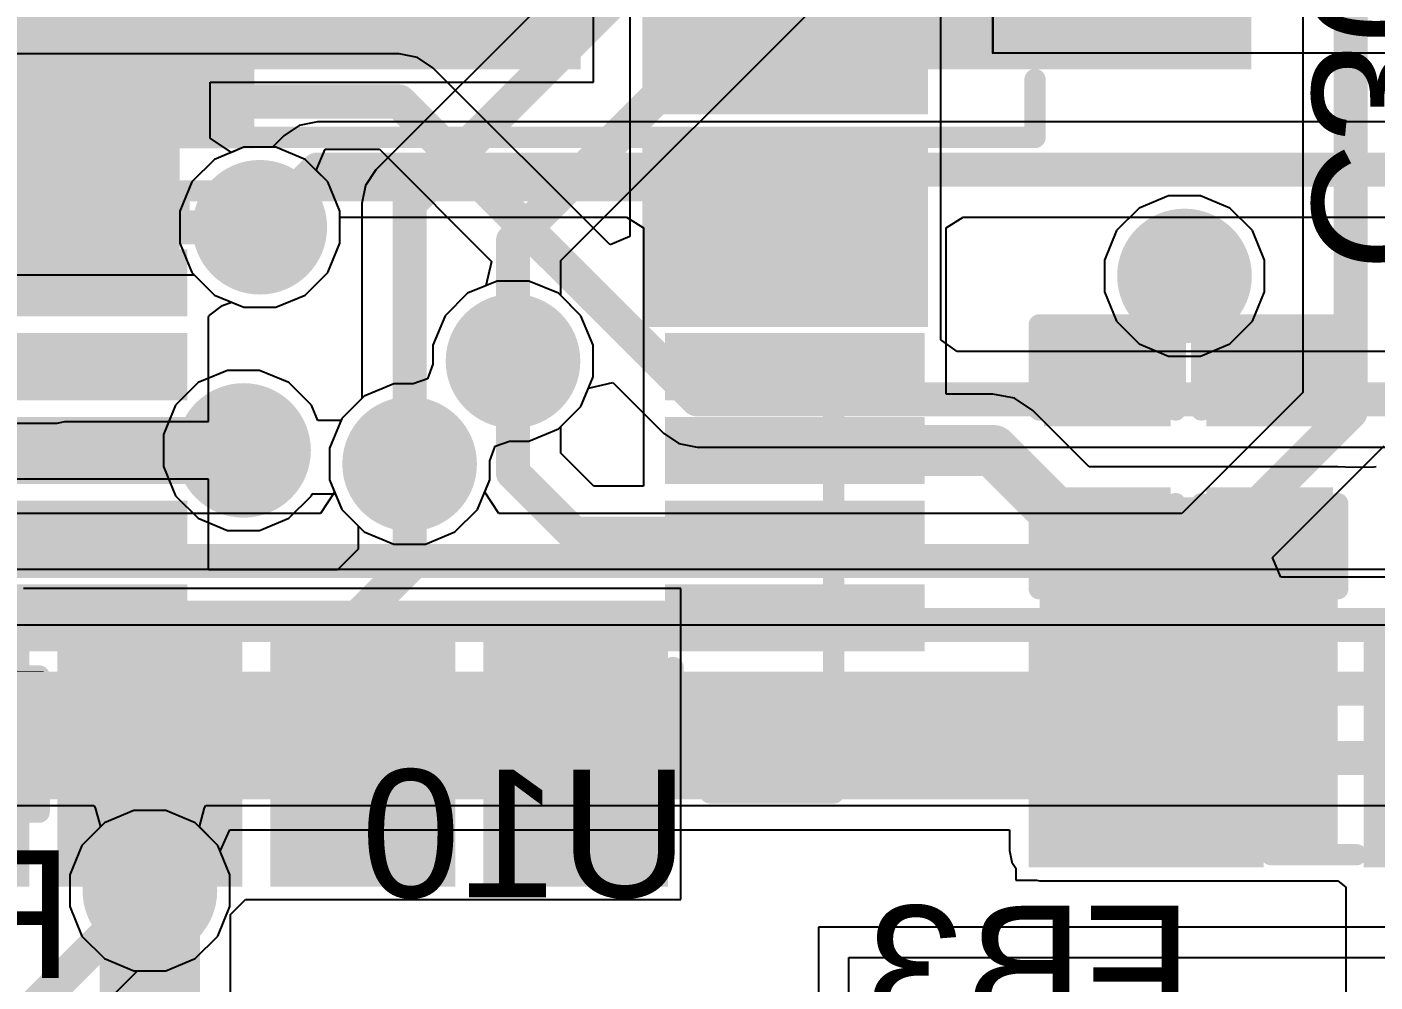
# Model space of a CAD drawing. Header units: inches. Extents: x 90 to 149.8, y 48.7 to 115.2.
# Drawn here: x 123.09 to 131.13, y 63.83 to 69.53 of the extents above; entities that cross this region are included whole.
import ezdxf

# ---------------------------------------------------------------- set-up
doc = ezdxf.new("R2010")
doc.units = ezdxf.units.IN
for name, color, linetype in [('Bottom Layer', 5, 'Continuous'), ('Bottom Overlay', 54, 'Continuous'), ('Bottom Paste', 16, 'Continuous'), ('Bottom Solder', 6, 'Continuous'), ('Layer 1', 16, 'Continuous'), ('Layer 2', 76, 'Continuous'), ('Mechanical 2', 216, 'Continuous'), ('Top Layer', 1, 'Continuous'), ('Top Overlay', 2, 'Continuous'), ('Top Paste', 8, 'Continuous'), ('Top Solder', 216, 'Continuous'), ('Via Holes', 16, 'Continuous')]:
    doc.layers.add(name, color=color, linetype=linetype)
doc.styles.add('Arial', font='', dxfattribs={"height": 0.2})
doc.styles.get('Arial').set_extended_font_data('Arial')

msp = doc.modelspace()

# ---------------------------------------------------------------- hatches: boundary and pattern name
at = {"layer": 'Bottom Layer'}
for points in [[(123.7942, 71.081), (126.2942, 71.081), (126.2942, 69.381), (123.7942, 69.381)], [(127.7942, 71.081), (130.2942, 71.081), (130.2942, 69.381), (127.7942, 69.381)], [(122.5042, 67.8434), (124.0028, 67.8434), (124.0028, 69.8246), (122.5042, 69.8246)], [(121.9962, 67.9196), (124.0028, 67.9196), (124.0028, 68.3768), (121.9962, 68.3768)], [(122.5474, 68.1552), (123.9974, 68.1552), (123.9974, 67.8552), (122.5474, 67.8552)], [(126.9474, 68.1552), (128.3974, 68.1552), (128.3974, 67.8552), (126.9474, 67.8552)], [(122.5474, 67.6552), (123.9974, 67.6552), (123.9974, 67.3552), (122.5474, 67.3552)], [(126.9474, 67.6552), (128.3974, 67.6552), (128.3974, 67.3552), (126.9474, 67.3552)], [(129.2194, 67.6656), (129.8544, 67.6656), (129.8544, 67.2084), (129.2194, 67.2084)], [(130.1877, 67.6656), (130.8227, 67.6656), (130.8227, 67.2084), (130.1877, 67.2084)], [(122.5474, 67.1552), (123.9974, 67.1552), (123.9974, 66.8552), (122.5474, 66.8552)], [(126.9474, 67.1552), (128.3974, 67.1552), (128.3974, 66.8552), (126.9474, 66.8552)], [(129.1336, 64.6176), (130.9116, 64.6176), (130.9116, 66.7258), (129.1336, 66.7258)], [(129.2194, 66.7258), (129.8544, 66.7258), (129.8544, 66.2686), (129.2194, 66.2686)], [(130.1877, 66.7258), (130.8227, 66.7258), (130.8227, 66.2686), (130.1877, 66.2686)], [(122.5474, 66.6552), (123.9974, 66.6552), (123.9974, 66.3552), (122.5474, 66.3552)], [(126.9474, 66.6552), (128.3974, 66.6552), (128.3974, 66.3552), (126.9474, 66.3552)], [(122.5474, 66.1552), (123.9974, 66.1552), (123.9974, 65.8552), (122.5474, 65.8552)], [(126.9474, 66.1552), (128.3974, 66.1552), (128.3974, 65.8552), (126.9474, 65.8552)], [(129.1686, 65.938), (130.3686, 65.938), (130.3686, 64.618), (129.1686, 64.618)], [(122.555, 64.9224), (130.81, 64.9224), (130.81, 65.5828), (122.555, 65.5828)]]:
    msp.add_hatch(color=5, dxfattribs=at).paths.add_polyline_path(points)
h = msp.add_hatch(color=5, dxfattribs=at)
edge = h.paths.add_edge_path()
edge.add_arc((124.4806, 68.3374), 0.3, 0, 360)
h = msp.add_hatch(color=5, dxfattribs=at)
edge = h.paths.add_edge_path()
edge.add_arc((129.9972, 68.0466), 0.3, 0, 360)
h = msp.add_hatch(color=5, dxfattribs=at)
edge = h.paths.add_edge_path()
edge.add_arc((125.9912, 67.5386), 0.3, 0, 360)
h = msp.add_hatch(color=5, dxfattribs=at)
edge = h.paths.add_edge_path()
edge.add_arc((124.3838, 67.0052), 0.3, 0, 360)
h = msp.add_hatch(color=5, dxfattribs=at)
edge = h.paths.add_edge_path()
edge.add_arc((125.3744, 66.9242), 0.3, 0, 360)
h = msp.add_hatch(color=5, dxfattribs=at)
edge = h.paths.add_edge_path()
edge.add_arc((123.825, 64.3773), 0.3, 0, 360)
at = {"layer": 'Bottom Overlay'}
for points in [[(122.5992, 68.8091), (123.7662, 68.8091), (123.7662, 71.6526), (122.5992, 71.6526)], [(123.7442, 68.8091), (124.4482, 68.8091), (124.4482, 69.307), (123.7442, 69.307)]]:
    msp.add_hatch(color=54, dxfattribs=at).paths.add_polyline_path(points)
at = {"layer": 'Bottom Paste'}
for points in [[(123.7942, 71.081), (126.2942, 71.081), (126.2942, 69.381), (123.7942, 69.381)], [(127.7942, 71.081), (130.2942, 71.081), (130.2942, 69.381), (127.7942, 69.381)], [(122.5474, 68.1552), (123.9974, 68.1552), (123.9974, 67.8552), (122.5474, 67.8552)], [(126.9474, 68.1552), (128.3974, 68.1552), (128.3974, 67.8552), (126.9474, 67.8552)], [(122.5474, 67.6552), (123.9974, 67.6552), (123.9974, 67.3552), (122.5474, 67.3552)], [(126.9474, 67.6552), (128.3974, 67.6552), (128.3974, 67.3552), (126.9474, 67.3552)], [(129.2194, 67.6656), (129.8544, 67.6656), (129.8544, 67.2084), (129.2194, 67.2084)], [(130.1877, 67.6656), (130.8227, 67.6656), (130.8227, 67.2084), (130.1877, 67.2084)], [(122.5474, 67.1552), (123.9974, 67.1552), (123.9974, 66.8552), (122.5474, 66.8552)], [(126.9474, 67.1552), (128.3974, 67.1552), (128.3974, 66.8552), (126.9474, 66.8552)], [(129.2194, 66.7258), (129.8544, 66.7258), (129.8544, 66.2686), (129.2194, 66.2686)], [(130.1877, 66.7258), (130.8227, 66.7258), (130.8227, 66.2686), (130.1877, 66.2686)], [(122.5474, 66.6552), (123.9974, 66.6552), (123.9974, 66.3552), (122.5474, 66.3552)], [(126.9474, 66.6552), (128.3974, 66.6552), (128.3974, 66.3552), (126.9474, 66.3552)], [(122.5474, 66.1552), (123.9974, 66.1552), (123.9974, 65.8552), (122.5474, 65.8552)], [(126.9474, 66.1552), (128.3974, 66.1552), (128.3974, 65.8552), (126.9474, 65.8552)], [(129.1686, 65.938), (130.3686, 65.938), (130.3686, 64.618), (129.1686, 64.618)]]:
    msp.add_hatch(color=16, dxfattribs=at).paths.add_polyline_path(points)
at = {"layer": 'Bottom Solder'}
for points in [[(123.6926, 71.1826), (126.3958, 71.1826), (126.3958, 69.2794), (123.6926, 69.2794)], [(127.6926, 71.1826), (130.3958, 71.1826), (130.3958, 69.2794), (127.6926, 69.2794)], [(122.4974, 68.2052), (124.0474, 68.2052), (124.0474, 67.8052), (122.4974, 67.8052)], [(126.8974, 68.2052), (128.4474, 68.2052), (128.4474, 67.8052), (126.8974, 67.8052)], [(129.1594, 67.7256), (129.9144, 67.7256), (129.9144, 67.1484), (129.1594, 67.1484)], [(130.1277, 67.7256), (130.8827, 67.7256), (130.8827, 67.1484), (130.1277, 67.1484)], [(122.4974, 67.7052), (124.0474, 67.7052), (124.0474, 67.3052), (122.4974, 67.3052)], [(126.8974, 67.7052), (128.4474, 67.7052), (128.4474, 67.3052), (126.8974, 67.3052)], [(122.4974, 67.2052), (124.0474, 67.2052), (124.0474, 66.8052), (122.4974, 66.8052)], [(126.8974, 67.2052), (128.4474, 67.2052), (128.4474, 66.8052), (126.8974, 66.8052)], [(129.1594, 66.7858), (129.9144, 66.7858), (129.9144, 66.2086), (129.1594, 66.2086)], [(130.1277, 66.7858), (130.8827, 66.7858), (130.8827, 66.2086), (130.1277, 66.2086)], [(122.4974, 66.7052), (124.0474, 66.7052), (124.0474, 66.3052), (122.4974, 66.3052)], [(126.8974, 66.7052), (128.4474, 66.7052), (128.4474, 66.3052), (126.8974, 66.3052)], [(122.4974, 66.2052), (124.0474, 66.2052), (124.0474, 65.8052), (122.4974, 65.8052)], [(126.8974, 66.2052), (128.4474, 66.2052), (128.4474, 65.8052), (126.8974, 65.8052)], [(129.067, 66.0396), (130.4702, 66.0396), (130.4702, 64.5164), (129.067, 64.5164)], [(131.067, 66.0396), (132.4702, 66.0396), (132.4702, 64.5164), (131.067, 64.5164)], [(123.1307, 65.6251), (123.1307, 64.8801), (122.5635, 64.8801), (122.5635, 65.6251)]]:
    msp.add_hatch(color=6, dxfattribs=at).paths.add_polyline_path(points)
h = msp.add_hatch(color=6, dxfattribs=at)
edge = h.paths.add_edge_path()
edge.add_arc((124.4806, 68.3374), 0.4016, 0, 360)
h = msp.add_hatch(color=6, dxfattribs=at)
edge = h.paths.add_edge_path()
edge.add_arc((129.9972, 68.0466), 0.4016, 0, 360)
h = msp.add_hatch(color=6, dxfattribs=at)
edge = h.paths.add_edge_path()
edge.add_arc((125.9912, 67.5386), 0.4016, 0, 360)
h = msp.add_hatch(color=6, dxfattribs=at)
edge = h.paths.add_edge_path()
edge.add_arc((124.3838, 67.0052), 0.4016, 0, 360)
h = msp.add_hatch(color=6, dxfattribs=at)
edge = h.paths.add_edge_path()
edge.add_arc((125.3744, 66.9242), 0.4016, 0, 360)
h = msp.add_hatch(color=6, dxfattribs=at)
edge = h.paths.add_edge_path()
edge.add_arc((123.825, 64.3773), 0.4016, 0, 360)
at = {"layer": 'Layer 1'}
h = msp.add_hatch(color=16, dxfattribs=at)
edge = h.paths.add_edge_path()
edge.add_arc((124.4806, 68.3374), 0.3, 0, 360)
h = msp.add_hatch(color=16, dxfattribs=at)
edge = h.paths.add_edge_path()
edge.add_arc((129.9972, 68.0466), 0.3, 0, 360)
h = msp.add_hatch(color=16, dxfattribs=at)
edge = h.paths.add_edge_path()
edge.add_arc((125.9912, 67.5386), 0.3, 0, 360)
h = msp.add_hatch(color=16, dxfattribs=at)
edge = h.paths.add_edge_path()
edge.add_arc((124.3838, 67.0052), 0.3, 0, 360)
h = msp.add_hatch(color=16, dxfattribs=at)
edge = h.paths.add_edge_path()
edge.add_arc((125.3744, 66.9242), 0.3, 0, 360)
h = msp.add_hatch(color=16, dxfattribs=at)
edge = h.paths.add_edge_path()
edge.add_arc((123.825, 64.3773), 0.3, 0, 360)
at = {"layer": 'Layer 2'}
h = msp.add_hatch(color=76, dxfattribs=at)
edge = h.paths.add_edge_path()
edge.add_arc((124.4806, 68.3374), 0.3, 0, 360)
h = msp.add_hatch(color=76, dxfattribs=at)
edge = h.paths.add_edge_path()
edge.add_arc((129.9972, 68.0466), 0.3, 0, 360)
h = msp.add_hatch(color=76, dxfattribs=at)
edge = h.paths.add_edge_path()
edge.add_arc((125.9912, 67.5386), 0.3, 0, 360)
h = msp.add_hatch(color=76, dxfattribs=at)
edge = h.paths.add_edge_path()
edge.add_arc((124.3838, 67.0052), 0.3, 0, 360)
h = msp.add_hatch(color=76, dxfattribs=at)
edge = h.paths.add_edge_path()
edge.add_arc((125.3744, 66.9242), 0.3, 0, 360)
h = msp.add_hatch(color=76, dxfattribs=at)
edge = h.paths.add_edge_path()
edge.add_arc((123.825, 64.3773), 0.3, 0, 360)
at = {"layer": 'Top Layer'}
for points in [[(128.365, 69.1132), (126.865, 69.1132), (126.865, 70.0132), (128.365, 70.0132)], [(128.365, 67.8432), (126.865, 67.8432), (126.865, 68.7432), (128.365, 68.7432)], [(123.375, 64.5032), (123.375, 66.0032), (124.275, 66.0032), (124.275, 64.5032)], [(124.645, 64.5032), (124.645, 66.0032), (125.545, 66.0032), (125.545, 64.5032)], [(125.915, 64.5032), (125.915, 66.0032), (126.815, 66.0032), (126.815, 64.5032)], [(124.1247, 65.2532), (123.5252, 65.2532), (123.5252, 63.0682), (124.1247, 63.0682)]]:
    msp.add_hatch(color=1, dxfattribs=at).paths.add_polyline_path(points)
h = msp.add_hatch(color=1, dxfattribs=at)
edge = h.paths.add_edge_path()
edge.add_arc((124.4806, 68.3374), 0.3, 0, 360)
h = msp.add_hatch(color=1, dxfattribs=at)
edge = h.paths.add_edge_path()
edge.add_arc((129.9972, 68.0466), 0.3, 0, 360)
h = msp.add_hatch(color=1, dxfattribs=at)
edge = h.paths.add_edge_path()
edge.add_arc((125.9912, 67.5386), 0.3, 0, 360)
h = msp.add_hatch(color=1, dxfattribs=at)
edge = h.paths.add_edge_path()
edge.add_arc((124.3838, 67.0052), 0.3, 0, 360)
h = msp.add_hatch(color=1, dxfattribs=at)
edge = h.paths.add_edge_path()
edge.add_arc((125.3744, 66.9242), 0.3, 0, 360)
h = msp.add_hatch(color=1, dxfattribs=at)
edge = h.paths.add_edge_path()
edge.add_arc((123.825, 64.3773), 0.3, 0, 360)
at = {"layer": 'Top Paste'}
for points in [[(128.365, 69.1132), (126.865, 69.1132), (126.865, 70.0132), (128.365, 70.0132)], [(128.365, 67.8432), (126.865, 67.8432), (126.865, 68.7432), (128.365, 68.7432)], [(123.375, 64.5032), (123.375, 66.0032), (124.275, 66.0032), (124.275, 64.5032)], [(124.645, 64.5032), (124.645, 66.0032), (125.545, 66.0032), (125.545, 64.5032)], [(125.915, 64.5032), (125.915, 66.0032), (126.815, 66.0032), (126.815, 64.5032)]]:
    msp.add_hatch(color=8, dxfattribs=at).paths.add_polyline_path(points)
at = {"layer": 'Top Solder'}
for points in [[(128.4666, 69.0116), (126.7634, 69.0116), (126.7634, 70.1148), (128.4666, 70.1148)], [(128.4666, 67.7416), (126.7634, 67.7416), (126.7634, 68.8448), (128.4666, 68.8448)], [(122.0034, 64.4016), (122.0034, 66.1048), (123.1066, 66.1048), (123.1066, 64.4016)], [(123.2734, 64.4016), (123.2734, 66.1048), (124.3766, 66.1048), (124.3766, 64.4016)], [(124.5434, 64.4016), (124.5434, 66.1048), (125.6466, 66.1048), (125.6466, 64.4016)], [(125.8134, 64.4016), (125.8134, 66.1048), (126.9166, 66.1048), (126.9166, 64.4016)]]:
    msp.add_hatch(color=216, dxfattribs=at).paths.add_polyline_path(points)
h = msp.add_hatch(color=216, dxfattribs=at)
edge = h.paths.add_edge_path()
edge.add_arc((124.4806, 68.3374), 0.4016, 0, 360)
h = msp.add_hatch(color=216, dxfattribs=at)
edge = h.paths.add_edge_path()
edge.add_arc((129.9972, 68.0466), 0.4016, 0, 360)
h = msp.add_hatch(color=216, dxfattribs=at)
edge = h.paths.add_edge_path()
edge.add_arc((125.9912, 67.5386), 0.4016, 0, 360)
h = msp.add_hatch(color=216, dxfattribs=at)
edge = h.paths.add_edge_path()
edge.add_arc((124.3838, 67.0052), 0.4016, 0, 360)
h = msp.add_hatch(color=216, dxfattribs=at)
edge = h.paths.add_edge_path()
edge.add_arc((125.3744, 66.9242), 0.4016, 0, 360)
h = msp.add_hatch(color=216, dxfattribs=at)
edge = h.paths.add_edge_path()
edge.add_arc((123.825, 64.3773), 0.4016, 0, 360)
at = {"layer": 'Via Holes'}
h = msp.add_hatch(color=7, dxfattribs=at)
edge = h.paths.add_edge_path()
edge.add_arc((124.4806, 68.3374), 0.15, 0, 360)
h = msp.add_hatch(color=7, dxfattribs=at)
edge = h.paths.add_edge_path()
edge.add_arc((129.9972, 68.0466), 0.15, 0, 360)
h = msp.add_hatch(color=7, dxfattribs=at)
edge = h.paths.add_edge_path()
edge.add_arc((125.9912, 67.5386), 0.15, 0, 360)
h = msp.add_hatch(color=7, dxfattribs=at)
edge = h.paths.add_edge_path()
edge.add_arc((124.3838, 67.0052), 0.15, 0, 360)
h = msp.add_hatch(color=7, dxfattribs=at)
edge = h.paths.add_edge_path()
edge.add_arc((125.3744, 66.9242), 0.15, 0, 360)
h = msp.add_hatch(color=7, dxfattribs=at)
edge = h.paths.add_edge_path()
edge.add_arc((123.825, 64.3773), 0.15, 0, 360)

# ---------------------------------------------------------------- linework, layer by layer
at = {"layer": 'Bottom Layer'}
for p, q in [((126.472, 69.2032), (126.472, 71.2588)), ((124.1841, 68.8692), (124.1841, 69.2032)), ((124.1841, 69.2032), (126.472, 69.2032)), ((124.7158, 68.9448), (124.6234, 68.883)), ((124.8248, 68.9665), (124.7158, 68.9448)), ((131.4794, 68.9665), (124.8248, 68.9665)), ((124.8248, 68.9665), (124.8248, 68.9665)), ((124.3111, 68.7843), (124.1841, 68.8692)), ((124.6234, 68.883), (124.5555, 68.8152)), ((124.6234, 68.883), (124.6234, 68.883)), ((124.3856, 68.8152), (124.3111, 68.7843)), ((124.5555, 68.8152), (124.3856, 68.8152)), ((124.9584, 68.2423), (124.9584, 68.3967)), ((124.9584, 68.3967), (126.669, 68.3967)), ((126.669, 68.3967), (126.7696, 68.333)), ((128.5752, 68.333), (128.6758, 68.3967)), ((128.6758, 68.3967), (131.5974, 68.3967)), ((126.7696, 68.333), (126.7696, 68.2697)), ((128.5752, 67.3419), (128.5752, 68.333)), ((124.8857, 68.0667), (124.9584, 68.2423)), ((126.7696, 68.2697), (126.7696, 67.6774)), ((124.7513, 67.9323), (124.8857, 68.0667)), ((125.8962, 68.0164), (125.7206, 67.9437)), ((126.0863, 68.0164), (125.8962, 68.0164)), ((126.2619, 67.9437), (126.0863, 68.0164)), ((124.2574, 67.8706), (124.3111, 67.8904)), ((124.3111, 67.8904), (124.3856, 67.8596)), ((124.5756, 67.8596), (124.7513, 67.9323)), ((125.7206, 67.9437), (125.5862, 67.8093)), ((126.3963, 67.8093), (126.2619, 67.9437)), ((124.1752, 67.7987), (124.1771, 67.8084)), ((124.1752, 67.1774), (124.1752, 67.7987)), ((124.1771, 67.8084), (124.2574, 67.8706)), ((124.3856, 67.8596), (124.5756, 67.8596)), ((125.5862, 67.8093), (125.5134, 67.6336)), ((126.469, 67.6336), (126.3963, 67.8093)), ((126.7696, 67.6774), (126.7696, 66.7925)), ((125.5134, 67.6336), (125.5134, 67.5193)), ((126.469, 67.4436), (126.469, 67.6336)), ((125.5134, 67.5193), (125.4807, 67.432)), ((125.2794, 67.402), (125.1037, 67.3293)), ((125.3961, 67.402), (125.2794, 67.402)), ((125.4807, 67.432), (125.3961, 67.402)), ((126.3963, 67.2679), (126.469, 67.4436)), ((125.1037, 67.3293), (124.9693, 67.1949)), ((128.8542, 67.3419), (128.5752, 67.3419)), ((128.983, 67.3162), (128.8542, 67.3419)), ((129.0923, 67.2433), (128.983, 67.3162)), ((126.2761, 67.1478), (126.3963, 67.2679)), ((129.4284, 66.9071), (129.0923, 67.2433)), ((121.6232, 67.1685), (123.2724, 67.1685)), ((123.2724, 67.1685), (123.317, 67.1774)), ((123.317, 67.1774), (124.1752, 67.1774)), ((124.9693, 67.1949), (124.8966, 67.0192)), ((126.2761, 66.989), (126.2761, 67.1478)), ((124.8966, 67.0192), (124.8966, 66.8292)), ((126.4726, 66.7925), (126.2761, 66.989)), ((124.1752, 66.833), (122.3696, 66.833)), ((124.1752, 66.2925), (124.1752, 66.833)), ((130.8764, 66.9071), (129.4284, 66.9071)), ((130.9116, 66.9071), (130.8764, 66.9071)), ((131.0005, 66.9036), (130.9116, 66.9071)), ((131.1271, 66.9045), (131.0005, 66.9036)), ((131.1402, 66.9071), (131.1271, 66.9045)), ((124.8966, 66.8292), (124.9693, 66.6535)), ((126.7696, 66.7925), (126.4726, 66.7925)), ((124.9693, 66.6535), (125.0676, 66.5553)), ((125.0676, 66.5553), (125.0676, 66.4155)), ((125.0676, 66.4155), (124.9446, 66.2925)), ((124.9446, 66.2925), (124.1752, 66.2925)), ((124.2441, 64.6141), (124.3028, 64.7411)), ((124.3028, 64.7411), (128.9523, 64.7411)), ((128.9523, 64.7411), (128.9523, 64.6176)), ((124.3028, 64.4723), (124.2441, 64.6141)), ((128.9523, 64.6176), (128.9661, 64.5482)), ((128.9661, 64.5482), (128.9908, 64.5113)), ((128.9908, 64.5113), (128.9908, 64.4402)), ((124.3028, 64.2822), (124.3028, 64.4723)), ((128.9908, 64.4402), (129.1141, 64.4402)), ((129.1141, 64.4402), (129.1336, 64.4363)), ((129.1336, 64.4363), (130.9116, 64.4363)), ((130.9116, 64.4363), (130.9589, 64.3975)), ((130.9589, 64.3975), (130.9589, 62.6618)), ((124.2301, 64.1066), (124.3028, 64.2822)), ((124.0957, 63.9722), (124.2301, 64.1066)), ((123.92, 63.8995), (124.0957, 63.9722)), ((123.1746, 63.324), (123.7501, 63.8995)), ((123.7501, 63.8995), (123.92, 63.8995))]:
    msp.add_line(p, q, dxfattribs=at)
for points in [[(124.4806, 68.3374, 0.2032, 0.2032, 0), (124.8248, 68.6816, 0.2032, 0.2032, 0)], [(124.8248, 68.6816, 0.2032, 0.2032, 0), (131.5974, 68.6816, 0.2032, 0.2032, 0)], [(121.6232, 67.5052, 0.3048, 0.3048, 0), (123.2724, 67.5052, 0.3048, 0.3048, 0)], [(125.9912, 66.871, 0.2032, 0.2032, 0), (125.9912, 67.5386, 0.2032, 0.2032, 0)], [(123.2724, 67.0052, 0.3048, 0.3048, 0), (124.3838, 67.0052, 0.3048, 0.3048, 0)], [(127.6724, 67.0052, 0.3048, 0.3048, 0), (128.8542, 67.0052, 0.3048, 0.3048, 0)], [(128.8542, 67.0052, 0.3048, 0.3048, 0), (129.1336, 66.7258, 0.3048, 0.3048, 0)], [(125.3744, 66.3194, 0.2032, 0.2032, 0), (125.3744, 66.9242, 0.2032, 0.2032, 0)], [(125.9912, 66.871, 0.2032, 0.2032, 0), (126.3546, 66.5076, 0.2032, 0.2032, 0)], [(129.1336, 66.7258, 0.3048, 0.3048, 0), (129.6416, 66.2178, 0.3048, 0.3048, 0)], [(122.1312, 66.5052, 0.2032, 0.2032, 0), (123.2724, 66.5052, 0.2032, 0.2032, 0)], [(126.3546, 66.5076, 0.2032, 0.2032, 0), (127.67, 66.5076, 0.2032, 0.2032, 0)], [(127.67, 66.5076, 0.2032, 0.2032, 0), (127.6724, 66.5052, 0.2032, 0.2032, 0)], [(125.0626, 66.0076, 0.2032, 0.2032, 0), (125.3744, 66.3194, 0.2032, 0.2032, 0)], [(129.6416, 66.2178, 0.3048, 0.3048, 0), (129.8194, 66.2178, 0.3048, 0.3048, 0)], [(123.2724, 66.0052, 0.2032, 0.2032, 0), (123.2748, 66.0076, 0.2032, 0.2032, 0)], [(123.2748, 66.0076, 0.2032, 0.2032, 0), (125.0626, 66.0076, 0.2032, 0.2032, 0)], [(125.0626, 66.0076, 0.2032, 0.2032, 0), (127.681, 66.0076, 0.2032, 0.2032, 0)], [(127.681, 66.0076, 0.2032, 0.2032, 0), (127.6858, 66.0028, 0.2032, 0.2032, 0)], [(122.9731, 63.5254, 0.2032, 0.2032, 0), (123.825, 64.3773, 0.2032, 0.2032, 0)]]:
    msp.add_lwpolyline(points, format="xyseb", dxfattribs=at)
for points in [[(124.774, 68.6816, 0.1016, 0.1016, 1), (124.8756, 68.6816, 0.1016, 0.1016, 1)], [(124.774, 68.6816, 0.1016, 0.1016, 1), (124.8756, 68.6816, 0.1016, 0.1016, 1)], [(124.4298, 68.3374, 0.1016, 0.1016, 1), (124.5314, 68.3374, 0.1016, 0.1016, 1)], [(123.1962, 67.5052, 0.1524, 0.1524, 1), (123.3486, 67.5052, 0.1524, 0.1524, 1)], [(125.9404, 67.5386, 0.1016, 0.1016, 1), (126.042, 67.5386, 0.1016, 0.1016, 1)], [(123.1962, 67.0052, 0.1524, 0.1524, 1), (123.3486, 67.0052, 0.1524, 0.1524, 1)], [(124.3076, 67.0052, 0.1524, 0.1524, 1), (124.46, 67.0052, 0.1524, 0.1524, 1)], [(127.5962, 67.0052, 0.1524, 0.1524, 1), (127.7486, 67.0052, 0.1524, 0.1524, 1)], [(128.778, 67.0052, 0.1524, 0.1524, 1), (128.9304, 67.0052, 0.1524, 0.1524, 1)], [(128.778, 67.0052, 0.1524, 0.1524, 1), (128.9304, 67.0052, 0.1524, 0.1524, 1)], [(125.3236, 66.9242, 0.1016, 0.1016, 1), (125.4252, 66.9242, 0.1016, 0.1016, 1)], [(125.9404, 66.871, 0.1016, 0.1016, 1), (126.042, 66.871, 0.1016, 0.1016, 1)], [(125.9404, 66.871, 0.1016, 0.1016, 1), (126.042, 66.871, 0.1016, 0.1016, 1)], [(129.0574, 66.7258, 0.1524, 0.1524, 1), (129.2098, 66.7258, 0.1524, 0.1524, 1)], [(129.0574, 66.7258, 0.1524, 0.1524, 1), (129.2098, 66.7258, 0.1524, 0.1524, 1)], [(123.2216, 66.5052, 0.1016, 0.1016, 1), (123.3232, 66.5052, 0.1016, 0.1016, 1)], [(126.3038, 66.5076, 0.1016, 0.1016, 1), (126.4054, 66.5076, 0.1016, 0.1016, 1)], [(126.3038, 66.5076, 0.1016, 0.1016, 1), (126.4054, 66.5076, 0.1016, 0.1016, 1)], [(127.6192, 66.5076, 0.1016, 0.1016, 1), (127.7208, 66.5076, 0.1016, 0.1016, 1)], [(127.6192, 66.5076, 0.1016, 0.1016, 1), (127.7208, 66.5076, 0.1016, 0.1016, 1)], [(127.6216, 66.5052, 0.1016, 0.1016, 1), (127.7232, 66.5052, 0.1016, 0.1016, 1)], [(125.3236, 66.3194, 0.1016, 0.1016, 1), (125.4252, 66.3194, 0.1016, 0.1016, 1)], [(125.3236, 66.3194, 0.1016, 0.1016, 1), (125.4252, 66.3194, 0.1016, 0.1016, 1)], [(129.5654, 66.2178, 0.1524, 0.1524, 1), (129.7178, 66.2178, 0.1524, 0.1524, 1)], [(129.5654, 66.2178, 0.1524, 0.1524, 1), (129.7178, 66.2178, 0.1524, 0.1524, 1)], [(129.7432, 66.2178, 0.1524, 0.1524, 1), (129.8956, 66.2178, 0.1524, 0.1524, 1)], [(123.224, 66.0076, 0.1016, 0.1016, 1), (123.3256, 66.0076, 0.1016, 0.1016, 1)], [(123.224, 66.0076, 0.1016, 0.1016, 1), (123.3256, 66.0076, 0.1016, 0.1016, 1)], [(125.0118, 66.0076, 0.1016, 0.1016, 1), (125.1134, 66.0076, 0.1016, 0.1016, 1)], [(125.0118, 66.0076, 0.1016, 0.1016, 1), (125.1134, 66.0076, 0.1016, 0.1016, 1)], [(125.0118, 66.0076, 0.1016, 0.1016, 1), (125.1134, 66.0076, 0.1016, 0.1016, 1)], [(127.6302, 66.0076, 0.1016, 0.1016, 1), (127.7318, 66.0076, 0.1016, 0.1016, 1)], [(127.6302, 66.0076, 0.1016, 0.1016, 1), (127.7318, 66.0076, 0.1016, 0.1016, 1)], [(123.2216, 66.0052, 0.1016, 0.1016, 1), (123.3232, 66.0052, 0.1016, 0.1016, 1)], [(127.635, 66.0028, 0.1016, 0.1016, 1), (127.7366, 66.0028, 0.1016, 0.1016, 1)], [(123.7742, 64.3773, 0.1016, 0.1016, 1), (123.8758, 64.3773, 0.1016, 0.1016, 1)]]:
    msp.add_lwpolyline(points, format="xyseb", close=True, dxfattribs=at)
at = {"layer": 'Bottom Overlay'}
for points in [[(129.1054, 68.8733, 0.127, 0.127, 0), (129.1054, 69.2188, 0.127, 0.127, 0)], [(124.3861, 68.8733, 0.127, 0.127, 0), (129.1054, 68.8733, 0.127, 0.127, 0)], [(123.9992, 68.3006, 0.127, 0.127, 0), (123.9992, 68.5546, 0.127, 0.127, 0)], [(123.9992, 68.5546, 0.127, 0.127, 0), (126.9456, 68.5546, 0.127, 0.127, 0)], [(126.9456, 68.3006, 0.127, 0.127, 0), (126.9456, 68.5546, 0.127, 0.127, 0)], [(129.1305, 67.7545, 0.127, 0.127, 0), (129.9433, 67.7545, 0.127, 0.127, 0)], [(129.1305, 67.2465, 0.127, 0.127, 0), (129.1305, 67.7545, 0.127, 0.127, 0)], [(129.9433, 67.2465, 0.127, 0.127, 0), (129.9433, 67.7545, 0.127, 0.127, 0)], [(130.0988, 67.7545, 0.127, 0.127, 0), (130.9116, 67.7545, 0.127, 0.127, 0)], [(130.0988, 67.2465, 0.127, 0.127, 0), (130.0988, 67.7545, 0.127, 0.127, 0)], [(130.9116, 67.2465, 0.127, 0.127, 0), (130.9116, 67.7545, 0.127, 0.127, 0)], [(129.1305, 66.1797, 0.127, 0.127, 0), (129.1305, 66.6877, 0.127, 0.127, 0)], [(129.9433, 66.1797, 0.127, 0.127, 0), (129.9433, 66.6877, 0.127, 0.127, 0)], [(130.0988, 66.1797, 0.127, 0.127, 0), (130.0988, 66.6877, 0.127, 0.127, 0)], [(130.9116, 66.1797, 0.127, 0.127, 0), (130.9116, 66.6877, 0.127, 0.127, 0)], [(129.1305, 66.1797, 0.127, 0.127, 0), (129.9433, 66.1797, 0.127, 0.127, 0)], [(130.0988, 66.1797, 0.127, 0.127, 0), (130.9116, 66.1797, 0.127, 0.127, 0)], [(130.5146, 65.9638, 0.127, 0.127, 0), (131.0226, 65.9638, 0.127, 0.127, 0)], [(121.5898, 65.659, 0.127, 0.127, 0), (123.1646, 65.659, 0.127, 0.127, 0)], [(123.1646, 64.8462, 0.127, 0.127, 0), (123.1646, 65.659, 0.127, 0.127, 0)], [(123.9992, 65.4558, 0.127, 0.127, 0), (123.9992, 65.7098, 0.127, 0.127, 0)], [(126.9456, 65.4558, 0.127, 0.127, 0), (126.9456, 65.7098, 0.127, 0.127, 0)], [(121.5644, 65.6844, 0.00323, 0.00323, 0), (123.19, 65.6844, 0.00323, 0.00323, 0)], [(123.9992, 65.4558, 0.127, 0.127, 0), (126.9456, 65.4558, 0.127, 0.127, 0)], [(121.5898, 64.8462, 0.127, 0.127, 0), (123.1646, 64.8462, 0.127, 0.127, 0)], [(130.5146, 64.5922, 0.127, 0.127, 0), (131.0226, 64.5922, 0.127, 0.127, 0)]]:
    msp.add_lwpolyline(points, format="xyseb", dxfattribs=at)
for points in [[(129.0737, 69.2188, 0.0635, 0.0635, 1), (129.1372, 69.2188, 0.0635, 0.0635, 1)], [(124.3543, 68.8733, 0.0635, 0.0635, 1), (124.4178, 68.8733, 0.0635, 0.0635, 1)], [(129.0737, 68.8733, 0.0635, 0.0635, 1), (129.1372, 68.8733, 0.0635, 0.0635, 1)], [(129.0737, 68.8733, 0.0635, 0.0635, 1), (129.1372, 68.8733, 0.0635, 0.0635, 1)], [(123.9675, 68.5546, 0.0635, 0.0635, 1), (124.031, 68.5546, 0.0635, 0.0635, 1)], [(123.9675, 68.5546, 0.0635, 0.0635, 1), (124.031, 68.5546, 0.0635, 0.0635, 1)], [(126.9139, 68.5546, 0.0635, 0.0635, 1), (126.9774, 68.5546, 0.0635, 0.0635, 1)], [(126.9139, 68.5546, 0.0635, 0.0635, 1), (126.9774, 68.5546, 0.0635, 0.0635, 1)], [(123.9675, 68.3006, 0.0635, 0.0635, 1), (124.031, 68.3006, 0.0635, 0.0635, 1)], [(126.9139, 68.3006, 0.0635, 0.0635, 1), (126.9774, 68.3006, 0.0635, 0.0635, 1)], [(129.0988, 67.7545, 0.0635, 0.0635, 1), (129.1623, 67.7545, 0.0635, 0.0635, 1)], [(129.0988, 67.7545, 0.0635, 0.0635, 1), (129.1623, 67.7545, 0.0635, 0.0635, 1)], [(129.9116, 67.7545, 0.0635, 0.0635, 1), (129.9751, 67.7545, 0.0635, 0.0635, 1)], [(129.9116, 67.7545, 0.0635, 0.0635, 1), (129.9751, 67.7545, 0.0635, 0.0635, 1)], [(130.067, 67.7545, 0.0635, 0.0635, 1), (130.1305, 67.7545, 0.0635, 0.0635, 1)], [(130.067, 67.7545, 0.0635, 0.0635, 1), (130.1305, 67.7545, 0.0635, 0.0635, 1)], [(130.8799, 67.7545, 0.0635, 0.0635, 1), (130.9434, 67.7545, 0.0635, 0.0635, 1)], [(130.8799, 67.7545, 0.0635, 0.0635, 1), (130.9434, 67.7545, 0.0635, 0.0635, 1)], [(129.0988, 67.2465, 0.0635, 0.0635, 1), (129.1623, 67.2465, 0.0635, 0.0635, 1)], [(129.9116, 67.2465, 0.0635, 0.0635, 1), (129.9751, 67.2465, 0.0635, 0.0635, 1)], [(130.067, 67.2465, 0.0635, 0.0635, 1), (130.1305, 67.2465, 0.0635, 0.0635, 1)], [(130.8799, 67.2465, 0.0635, 0.0635, 1), (130.9434, 67.2465, 0.0635, 0.0635, 1)], [(129.0988, 66.6877, 0.0635, 0.0635, 1), (129.1623, 66.6877, 0.0635, 0.0635, 1)], [(129.9116, 66.6877, 0.0635, 0.0635, 1), (129.9751, 66.6877, 0.0635, 0.0635, 1)], [(130.067, 66.6877, 0.0635, 0.0635, 1), (130.1305, 66.6877, 0.0635, 0.0635, 1)], [(130.8799, 66.6877, 0.0635, 0.0635, 1), (130.9434, 66.6877, 0.0635, 0.0635, 1)], [(129.0988, 66.1797, 0.0635, 0.0635, 1), (129.1623, 66.1797, 0.0635, 0.0635, 1)], [(129.0988, 66.1797, 0.0635, 0.0635, 1), (129.1623, 66.1797, 0.0635, 0.0635, 1)], [(129.9116, 66.1797, 0.0635, 0.0635, 1), (129.9751, 66.1797, 0.0635, 0.0635, 1)], [(129.9116, 66.1797, 0.0635, 0.0635, 1), (129.9751, 66.1797, 0.0635, 0.0635, 1)], [(130.067, 66.1797, 0.0635, 0.0635, 1), (130.1305, 66.1797, 0.0635, 0.0635, 1)], [(130.067, 66.1797, 0.0635, 0.0635, 1), (130.1305, 66.1797, 0.0635, 0.0635, 1)], [(130.8799, 66.1797, 0.0635, 0.0635, 1), (130.9434, 66.1797, 0.0635, 0.0635, 1)], [(130.8799, 66.1797, 0.0635, 0.0635, 1), (130.9434, 66.1797, 0.0635, 0.0635, 1)], [(130.4828, 65.9638, 0.0635, 0.0635, 1), (130.5463, 65.9638, 0.0635, 0.0635, 1)], [(130.9908, 65.9638, 0.0635, 0.0635, 1), (131.0543, 65.9638, 0.0635, 0.0635, 1)], [(123.1329, 65.659, 0.0635, 0.0635, 1), (123.1963, 65.659, 0.0635, 0.0635, 1)], [(123.1329, 65.659, 0.0635, 0.0635, 1), (123.1963, 65.659, 0.0635, 0.0635, 1)], [(123.9675, 65.7098, 0.0635, 0.0635, 1), (124.031, 65.7098, 0.0635, 0.0635, 1)], [(126.9139, 65.7098, 0.0635, 0.0635, 1), (126.9774, 65.7098, 0.0635, 0.0635, 1)], [(123.1892, 65.6844, 0.00161, 0.00161, 1), (123.1908, 65.6844, 0.00161, 0.00161, 1)], [(123.9675, 65.4558, 0.0635, 0.0635, 1), (124.031, 65.4558, 0.0635, 0.0635, 1)], [(123.9675, 65.4558, 0.0635, 0.0635, 1), (124.031, 65.4558, 0.0635, 0.0635, 1)], [(126.9139, 65.4558, 0.0635, 0.0635, 1), (126.9774, 65.4558, 0.0635, 0.0635, 1)], [(126.9139, 65.4558, 0.0635, 0.0635, 1), (126.9774, 65.4558, 0.0635, 0.0635, 1)], [(123.1329, 64.8462, 0.0635, 0.0635, 1), (123.1963, 64.8462, 0.0635, 0.0635, 1)], [(123.1329, 64.8462, 0.0635, 0.0635, 1), (123.1963, 64.8462, 0.0635, 0.0635, 1)], [(130.4828, 64.5922, 0.0635, 0.0635, 1), (130.5463, 64.5922, 0.0635, 0.0635, 1)], [(130.9908, 64.5922, 0.0635, 0.0635, 1), (131.0543, 64.5922, 0.0635, 0.0635, 1)]]:
    msp.add_lwpolyline(points, format="xyseb", close=True, dxfattribs=at)
at = {"layer": 'Layer 1'}
for p, q in [((130.7029, 75.9206), (130.7029, 67.3518)), ((128.5583, 72.0652), (125.173, 68.6798)), ((126.2761, 68.139), (129.8938, 71.7568)), ((124.3856, 68.8152), (124.2099, 68.7424)), ((124.5756, 68.8152), (124.3856, 68.8152)), ((124.7513, 68.7424), (124.5756, 68.8152)), ((124.2099, 68.7424), (124.0755, 68.608)), ((124.8857, 68.608), (124.7513, 68.7424)), ((124.0755, 68.608), (124.0028, 68.4324)), ((124.9584, 68.4324), (124.8857, 68.608)), ((125.173, 68.6798), (125.1112, 68.5874)), ((125.1112, 68.5874), (125.0895, 68.4784)), ((125.0895, 68.4784), (125.0895, 68.4784)), ((125.0895, 68.4784), (125.0895, 67.315)), ((124.0028, 68.4324), (124.0028, 68.2423)), ((124.9584, 68.2423), (124.9584, 68.4324)), ((124.0028, 68.2423), (124.0755, 68.0667)), ((124.8857, 68.0667), (124.9584, 68.2423)), ((126.2761, 67.9294), (126.2761, 68.139)), ((124.0755, 68.0667), (124.2099, 67.9323)), ((124.7513, 67.9323), (124.8857, 68.0667)), ((124.2099, 67.9323), (124.3856, 67.8596)), ((124.5756, 67.8596), (124.7513, 67.9323)), ((126.3963, 67.8093), (126.2761, 67.9294)), ((124.3856, 67.8596), (124.5756, 67.8596)), ((126.469, 67.6336), (126.3963, 67.8093)), ((126.469, 67.4436), (126.469, 67.6336)), ((126.3963, 67.2679), (126.469, 67.4436)), ((125.0895, 67.315), (124.9693, 67.1949)), ((130.7029, 67.3518), (129.9808, 66.6297)), ((126.2619, 67.1335), (126.3963, 67.2679)), ((124.9693, 67.1949), (124.8966, 67.0192)), ((126.0863, 67.0608), (126.2619, 67.1335)), ((124.8966, 67.0192), (124.8966, 66.8292)), ((125.8522, 66.9435), (125.885, 67.0308)), ((125.885, 67.0308), (125.9695, 67.0608)), ((125.9695, 67.0608), (126.0863, 67.0608)), ((130.5229, 66.366), (131.1892, 67.0324)), ((125.8522, 66.8292), (125.8522, 66.9435)), ((124.9266, 66.7567), (124.8418, 66.6297)), ((124.8966, 66.8292), (124.9266, 66.7567)), ((125.8222, 66.7567), (125.8522, 66.8292)), ((125.907, 66.6297), (125.8222, 66.7567)), ((124.8418, 66.6297), (121.589, 66.6297)), ((129.9808, 66.6297), (125.907, 66.6297)), ((130.5715, 66.2487), (130.5229, 66.366)), ((131.2254, 66.2487), (130.5715, 66.2487)), ((122.889, 64.8849), (123.491, 64.8849)), ((123.491, 64.8849), (123.4989, 64.8721)), ((123.4989, 64.8721), (123.5299, 64.7579)), ((124.1201, 64.7579), (124.1511, 64.8721)), ((124.1511, 64.8721), (124.159, 64.8849)), ((124.159, 64.8849), (132.1972, 64.8849)), ((123.5299, 64.7579), (123.4199, 64.6479)), ((124.2301, 64.6479), (124.1201, 64.7579)), ((123.4199, 64.6479), (123.3472, 64.4723)), ((124.3028, 64.4723), (124.2301, 64.6479)), ((123.3472, 64.4723), (123.3472, 64.2822)), ((124.3028, 64.2822), (124.3028, 64.4723)), ((123.3472, 64.2822), (123.4199, 64.1066)), ((124.2301, 64.1066), (124.3028, 64.2822)), ((123.4199, 64.1066), (123.5543, 63.9722)), ((124.0957, 63.9722), (124.2301, 64.1066)), ((123.5543, 63.9722), (123.73, 63.8995)), ((123.92, 63.8995), (124.0957, 63.9722)), ((123.73, 63.8995), (123.92, 63.8995))]:
    msp.add_line(p, q, dxfattribs=at)
for points in [[(130.9878, 67.2338, 0.2032, 0.2032, 0), (130.9878, 75.9206, 0.2032, 0.2032, 0)], [(125.9912, 68.257, 0.2032, 0.2032, 0), (129.6924, 71.9582, 0.2032, 0.2032, 0)], [(125.3744, 68.4784, 0.2032, 0.2032, 0), (128.8432, 71.9472, 0.2032, 0.2032, 0)], [(125.3744, 66.9242, 0.2032, 0.2032, 0), (125.3744, 68.4784, 0.2032, 0.2032, 0)], [(125.9912, 67.5386, 0.2032, 0.2032, 0), (125.9912, 68.257, 0.2032, 0.2032, 0)], [(130.0988, 66.3448, 0.2032, 0.2032, 0), (130.9878, 67.2338, 0.2032, 0.2032, 0)], [(112.0394, 66.3448, 0.2032, 0.2032, 0), (130.0988, 66.3448, 0.2032, 0.2032, 0)], [(108.3056, 65.9638, 0.2032, 0.2032, 0), (131.3434, 65.9638, 0.2032, 0.2032, 0)], [(97.5868, 65.5828, 0.2032, 0.2032, 0), (133.3164, 65.5828, 0.2032, 0.2032, 0)], [(97.6263, 65.1698, 0.2032, 0.2032, 0), (132.3152, 65.1698, 0.2032, 0.2032, 0)]]:
    msp.add_lwpolyline(points, format="xyseb", dxfattribs=at)
for points in [[(125.3236, 68.4784, 0.1016, 0.1016, 1), (125.4252, 68.4784, 0.1016, 0.1016, 1)], [(125.3236, 68.4784, 0.1016, 0.1016, 1), (125.4252, 68.4784, 0.1016, 0.1016, 1)], [(125.9404, 68.257, 0.1016, 0.1016, 1), (126.042, 68.257, 0.1016, 0.1016, 1)], [(125.9404, 68.257, 0.1016, 0.1016, 1), (126.042, 68.257, 0.1016, 0.1016, 1)], [(125.9404, 67.5386, 0.1016, 0.1016, 1), (126.042, 67.5386, 0.1016, 0.1016, 1)], [(130.937, 67.2338, 0.1016, 0.1016, 1), (131.0386, 67.2338, 0.1016, 0.1016, 1)], [(130.937, 67.2338, 0.1016, 0.1016, 1), (131.0386, 67.2338, 0.1016, 0.1016, 1)], [(125.3236, 66.9242, 0.1016, 0.1016, 1), (125.4252, 66.9242, 0.1016, 0.1016, 1)], [(130.048, 66.3448, 0.1016, 0.1016, 1), (130.1496, 66.3448, 0.1016, 0.1016, 1)], [(130.048, 66.3448, 0.1016, 0.1016, 1), (130.1496, 66.3448, 0.1016, 0.1016, 1)]]:
    msp.add_lwpolyline(points, format="xyseb", close=True, dxfattribs=at)
at = {"layer": 'Layer 2'}
for p, q in [((124.3856, 68.8152), (124.2099, 68.7424)), ((124.5756, 68.8152), (124.3856, 68.8152)), ((124.7513, 68.7424), (124.5756, 68.8152)), ((124.2099, 68.7424), (124.0755, 68.608)), ((124.8857, 68.608), (124.7513, 68.7424)), ((124.0755, 68.608), (124.0028, 68.4324)), ((124.9584, 68.4324), (124.8857, 68.608)), ((129.9022, 68.5244), (129.7265, 68.4517)), ((130.0922, 68.5244), (129.9022, 68.5244)), ((130.2679, 68.4517), (130.0922, 68.5244)), ((129.7265, 68.4517), (129.5921, 68.3173)), ((130.4023, 68.3173), (130.2679, 68.4517)), ((124.0028, 68.4324), (124.0028, 68.2423)), ((124.9584, 68.2423), (124.9584, 68.4324)), ((129.5921, 68.3173), (129.5194, 68.1416)), ((130.475, 68.1416), (130.4023, 68.3173)), ((124.0028, 68.2423), (124.0755, 68.0667)), ((124.8857, 68.0667), (124.9584, 68.2423)), ((129.5194, 68.1416), (129.5194, 67.9516)), ((130.475, 67.9516), (130.475, 68.1416)), ((124.0755, 68.0667), (124.2099, 67.9323)), ((124.7513, 67.9323), (124.8857, 68.0667)), ((125.8962, 68.0164), (125.7206, 67.9437)), ((126.0863, 68.0164), (125.8962, 68.0164)), ((126.2619, 67.9437), (126.0863, 68.0164)), ((124.2099, 67.9323), (124.3856, 67.8596)), ((124.5756, 67.8596), (124.7513, 67.9323)), ((125.7206, 67.9437), (125.5862, 67.8093)), ((126.3963, 67.8093), (126.2619, 67.9437)), ((129.5194, 67.9516), (129.5921, 67.7759)), ((130.4023, 67.7759), (130.475, 67.9516)), ((124.3856, 67.8596), (124.5756, 67.8596)), ((125.5862, 67.8093), (125.5134, 67.6336)), ((126.469, 67.6336), (126.3963, 67.8093)), ((129.5921, 67.7759), (129.7265, 67.6415)), ((130.2679, 67.6415), (130.4023, 67.7759)), ((129.7265, 67.6415), (129.9022, 67.5688)), ((130.0922, 67.5688), (130.2679, 67.6415)), ((125.5134, 67.6336), (125.5134, 67.5193)), ((126.469, 67.4436), (126.469, 67.6336)), ((129.9022, 67.5688), (130.0922, 67.5688)), ((124.2888, 67.483), (124.1131, 67.4103)), ((124.4788, 67.483), (124.2888, 67.483)), ((124.6545, 67.4103), (124.4788, 67.483)), ((125.5134, 67.5193), (125.4807, 67.432)), ((124.1131, 67.4103), (123.9787, 67.2759)), ((124.7889, 67.2759), (124.6545, 67.4103)), ((125.2794, 67.402), (125.1037, 67.3293)), ((125.3961, 67.402), (125.2794, 67.402)), ((125.4807, 67.432), (125.3961, 67.402)), ((126.3963, 67.2679), (126.469, 67.4436)), ((125.1037, 67.3293), (124.9693, 67.1949)), ((123.9787, 67.2759), (123.906, 67.1002)), ((124.8271, 67.1834), (124.7889, 67.2759)), ((126.2619, 67.1335), (126.3963, 67.2679)), ((124.9646, 67.1834), (124.8271, 67.1834)), ((124.9693, 67.1949), (124.9646, 67.1834)), ((123.906, 67.1002), (123.906, 66.9102)), ((126.0863, 67.0608), (126.2619, 67.1335)), ((125.8522, 66.9435), (125.885, 67.0308)), ((125.885, 67.0308), (125.9695, 67.0608)), ((125.9695, 67.0608), (126.0863, 67.0608)), ((125.8522, 66.8292), (125.8522, 66.9435)), ((123.906, 66.9102), (123.9787, 66.7345)), ((125.7795, 66.6535), (125.8522, 66.8292)), ((123.9787, 66.7345), (124.1131, 66.6001)), ((124.6545, 66.6001), (124.7889, 66.7345)), ((124.7889, 66.7345), (124.7936, 66.746)), ((124.7936, 66.746), (124.9311, 66.746)), ((124.9311, 66.746), (124.9693, 66.6535)), ((124.1131, 66.6001), (124.2888, 66.5274)), ((124.4788, 66.5274), (124.6545, 66.6001)), ((124.9693, 66.6535), (125.1037, 66.5191)), ((125.6451, 66.5191), (125.7795, 66.6535)), ((124.2888, 66.5274), (124.4788, 66.5274)), ((125.1037, 66.5191), (125.2794, 66.4464)), ((125.4694, 66.4464), (125.6451, 66.5191)), ((125.2794, 66.4464), (125.4694, 66.4464)), ((132.8674, 66.294), (122.8399, 66.294)), ((122.8399, 65.9638), (133.1976, 65.9638)), ((123.73, 64.8551), (123.5543, 64.7823)), ((123.92, 64.8551), (123.73, 64.8551)), ((124.0957, 64.7823), (123.92, 64.8551)), ((123.5543, 64.7823), (123.4199, 64.6479)), ((124.2301, 64.6479), (124.0957, 64.7823)), ((123.4199, 64.6479), (123.3472, 64.4723)), ((124.3028, 64.4723), (124.2301, 64.6479)), ((123.3472, 64.4723), (123.3472, 64.2822)), ((124.3028, 64.2822), (124.3028, 64.4723)), ((123.3472, 64.2822), (123.4199, 64.1066)), ((124.2301, 64.1066), (124.3028, 64.2822)), ((123.4199, 64.1066), (123.5543, 63.9722)), ((124.0957, 63.9722), (124.2301, 64.1066)), ((133.1976, 64.1604), (127.8128, 64.1604)), ((127.8128, 64.1604), (127.8128, 63.5759)), ((123.5543, 63.9722), (123.73, 63.8995)), ((123.92, 63.8995), (124.0957, 63.9722)), ((127.9941, 63.5759), (127.9941, 63.9791)), ((127.9941, 63.9791), (133.0163, 63.9791)), ((123.73, 63.8995), (123.92, 63.8995))]:
    msp.add_line(p, q, dxfattribs=at)
at = {"layer": 'Mechanical 2'}
for points in [[(128.8535, 69.3771, 0.0127, 0.0127, 0), (128.8535, 69.8321, 0.0127, 0.0127, 0)], [(128.8535, 69.3771, 0.0127, 0.0127, 0), (139.3035, 69.3771, 0.0127, 0.0127, 0)]]:
    msp.add_lwpolyline(points, format="xyseb", dxfattribs=at)
msp.add_lwpolyline([(128.8504, 69.3771, 0.00635, 0.00635, 1), (128.8567, 69.3771, 0.00635, 0.00635, 1)], format="xyseb", close=True, dxfattribs=at)
msp.add_lwpolyline([(128.8504, 69.3771, 0.00635, 0.00635, 1), (128.8567, 69.3771, 0.00635, 0.00635, 1)], format="xyseb", close=True, dxfattribs=at)
at = {"layer": 'Top Layer'}
for p, q in [((126.6872, 70.0784), (126.6872, 69.048)), ((128.5428, 69.048), (128.5428, 70.0784)), ((125.312, 69.3729), (121.625, 69.3729)), ((125.421, 69.3512), (125.312, 69.3729)), ((125.312, 69.3729), (125.312, 69.3729)), ((125.5135, 69.2894), (125.421, 69.3512)), ((126.5699, 68.233), (125.5135, 69.2894)), ((126.6872, 69.048), (126.6872, 68.9354)), ((128.5428, 68.921), (128.5428, 69.048)), ((126.6872, 68.9354), (126.6872, 68.8084)), ((128.5428, 68.8084), (128.5428, 68.921)), ((124.8176, 68.6761), (124.8702, 68.8031)), ((124.8702, 68.8031), (125.194, 68.8031)), ((125.194, 68.8031), (125.8634, 68.1337)), ((126.6872, 68.8084), (126.6872, 68.2816)), ((128.5428, 67.6654), (128.5428, 68.8084)), ((124.8857, 68.608), (124.8176, 68.6761)), ((124.9584, 68.4324), (124.8857, 68.608)), ((124.9584, 68.2423), (124.9584, 68.4324)), ((126.6872, 68.2816), (126.5699, 68.233)), ((124.8857, 68.0667), (124.9584, 68.2423)), ((125.8634, 68.1337), (125.829, 67.9886)), ((109.5896, 68.0525), (124.0898, 68.0525)), ((124.0898, 68.0525), (124.2099, 67.9323)), ((124.7513, 67.9323), (124.8857, 68.0667)), ((125.829, 67.9886), (125.7206, 67.9437)), ((124.2099, 67.9323), (124.3856, 67.8596)), ((124.5756, 67.8596), (124.7513, 67.9323)), ((125.7206, 67.9437), (125.5862, 67.8093)), ((124.3856, 67.8596), (124.5756, 67.8596)), ((125.5862, 67.8093), (125.5134, 67.6336)), ((128.6406, 67.5949), (128.5428, 67.6654)), ((125.5134, 67.6336), (125.5134, 67.5193)), ((134.6798, 67.5949), (128.6406, 67.5949)), ((125.5134, 67.5193), (125.4807, 67.432)), ((125.2794, 67.402), (125.1037, 67.3293)), ((125.3961, 67.402), (125.2794, 67.402)), ((125.4807, 67.432), (125.3961, 67.402)), ((126.4412, 67.3764), (126.5864, 67.4108)), ((126.5864, 67.4108), (126.8886, 67.1086)), ((125.1037, 67.3293), (124.9693, 67.1949)), ((126.3963, 67.2679), (126.4412, 67.3764)), ((126.2619, 67.1335), (126.3963, 67.2679)), ((124.9693, 67.1949), (124.8966, 67.0192)), ((126.0863, 67.0608), (126.2619, 67.1335)), ((126.8886, 67.1086), (126.8886, 67.1086)), ((126.8886, 67.1086), (126.981, 67.0468)), ((124.8966, 67.0192), (124.8966, 66.8292)), ((125.8522, 66.9435), (125.885, 67.0308)), ((125.885, 67.0308), (125.9695, 67.0608)), ((125.9695, 67.0608), (126.0863, 67.0608)), ((126.981, 67.0468), (127.09, 67.0251)), ((127.09, 67.0251), (134.7978, 67.0251)), ((125.8522, 66.8292), (125.8522, 66.9435)), ((124.8966, 66.8292), (124.9693, 66.6535)), ((125.7795, 66.6535), (125.8522, 66.8292)), ((124.9693, 66.6535), (125.1037, 66.5191)), ((125.6451, 66.5191), (125.7795, 66.6535)), ((125.1037, 66.5191), (125.2794, 66.4464)), ((125.4694, 66.4464), (125.6451, 66.5191)), ((125.2794, 66.4464), (125.4694, 66.4464)), ((123.1972, 66.181), (123.0702, 66.181)), ((123.3098, 66.181), (123.1972, 66.181)), ((124.3402, 66.181), (123.3098, 66.181)), ((124.4672, 66.181), (124.3402, 66.181)), ((124.5798, 66.181), (124.4672, 66.181)), ((125.6102, 66.181), (124.5798, 66.181)), ((125.7372, 66.181), (125.6102, 66.181)), ((125.8498, 66.181), (125.7372, 66.181)), ((126.9928, 66.181), (125.8498, 66.181)), ((126.9928, 64.3254), (126.9928, 66.181)), ((124.306, 64.2356), (124.3958, 64.3254)), ((124.3958, 64.3254), (124.4528, 64.3254)), ((124.4528, 64.3254), (124.5798, 64.3254)), ((124.5798, 64.3254), (125.6102, 64.3254)), ((125.6102, 64.3254), (125.7228, 64.3254)), ((125.7228, 64.3254), (125.8498, 64.3254)), ((125.8498, 64.3254), (126.9928, 64.3254)), ((124.306, 63.7032), (124.306, 64.2356))]:
    msp.add_line(p, q, dxfattribs=at)
for points in [[(121.2342, 69.088, 0.2032, 0.2032, 0), (125.312, 69.088, 0.2032, 0.2032, 0)], [(125.312, 69.088, 0.2032, 0.2032, 0), (127.09, 67.31, 0.2032, 0.2032, 0)], [(109.5896, 68.3374, 0.2032, 0.2032, 0), (124.4806, 68.3374, 0.2032, 0.2032, 0)], [(124.4047, 68.2615, 0.2032, 0.2032, 0), (124.4806, 68.3374, 0.2032, 0.2032, 0)], [(127.09, 67.31, 0.2032, 0.2032, 0), (129.9464, 67.31, 0.2032, 0.2032, 0)], [(129.9464, 67.31, 0.2032, 0.2032, 0), (134.7978, 67.31, 0.2032, 0.2032, 0)]]:
    msp.add_lwpolyline(points, format="xyseb", dxfattribs=at)
for points in [[(125.2612, 69.088, 0.1016, 0.1016, 1), (125.3628, 69.088, 0.1016, 0.1016, 1)], [(125.2612, 69.088, 0.1016, 0.1016, 1), (125.3628, 69.088, 0.1016, 0.1016, 1)], [(124.3539, 68.2615, 0.1016, 0.1016, 1), (124.4555, 68.2615, 0.1016, 0.1016, 1)], [(124.4298, 68.3374, 0.1016, 0.1016, 1), (124.5314, 68.3374, 0.1016, 0.1016, 1)], [(124.4298, 68.3374, 0.1016, 0.1016, 1), (124.5314, 68.3374, 0.1016, 0.1016, 1)], [(127.0392, 67.31, 0.1016, 0.1016, 1), (127.1408, 67.31, 0.1016, 0.1016, 1)], [(127.0392, 67.31, 0.1016, 0.1016, 1), (127.1408, 67.31, 0.1016, 0.1016, 1)], [(129.8956, 67.31, 0.1016, 0.1016, 1), (129.9972, 67.31, 0.1016, 0.1016, 1)], [(129.8956, 67.31, 0.1016, 0.1016, 1), (129.9972, 67.31, 0.1016, 0.1016, 1)]]:
    msp.add_lwpolyline(points, format="xyseb", close=True, dxfattribs=at)
at = {"layer": 'Top Overlay'}
for points in [[(127.9044, 64.9608, 0.127, 0.127, 0), (127.9044, 67.45, 0.127, 0.127, 0)], [(127.1678, 64.9608, 0.127, 0.127, 0), (127.9044, 64.9608, 0.127, 0.127, 0)]]:
    msp.add_lwpolyline(points, format="xyseb", dxfattribs=at)
for points in [[(127.8727, 67.45, 0.0635, 0.0635, 1), (127.9362, 67.45, 0.0635, 0.0635, 1)], [(127.1361, 64.9608, 0.0635, 0.0635, 1), (127.1996, 64.9608, 0.0635, 0.0635, 1)], [(127.8727, 64.9608, 0.0635, 0.0635, 1), (127.9362, 64.9608, 0.0635, 0.0635, 1)], [(127.8727, 64.9608, 0.0635, 0.0635, 1), (127.9362, 64.9608, 0.0635, 0.0635, 1)]]:
    msp.add_lwpolyline(points, format="xyseb", close=True, dxfattribs=at)

# ---------------------------------------------------------------- texts
at = {"layer": 'Bottom Overlay', "style": 'Arial', "text_generation_flag": 2}
msp.add_text('C30', height=0.762, rotation=270, dxfattribs=at).set_placement((130.7593, 68.0723))
for s, p in [('U10', (127.0378, 64.3383)), ('R31', (123.3675, 63.8557)), ('FB3', (130.0477, 63.5255))]:
    msp.add_text(s, height=0.762, dxfattribs=at).set_placement(p)

doc.saveas('drawing.dxf')
